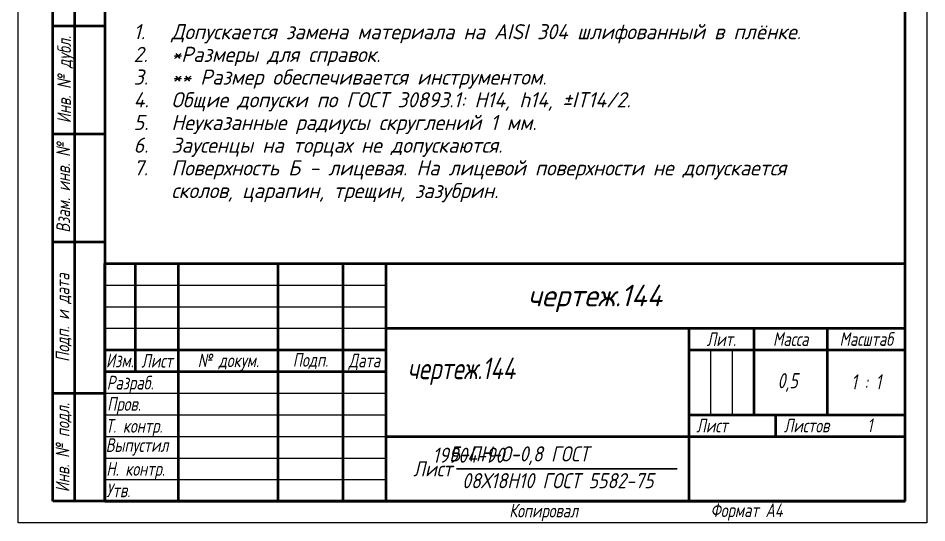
# Model space of a CAD drawing. Header units: millimetres. Extents: x 0 to 210, y 0 to 297.
# Drawn here: x 0 to 210, y 0 to 116.8 of the extents above; entities that cross this region are included whole.
import ezdxf
from ezdxf.enums import TextEntityAlignment as Align

# ---------------------------------------------------------------- set-up
doc = ezdxf.new("R2010")
doc.units = ezdxf.units.MM
for name, color, linetype, lineweight in [('Layer_03', 7, 'Continuous', 50), ('Layer_04', 7, 'Continuous', 50), ('Layer_07', 7, 'Continuous', 25), ('Layer_11', 7, 'Continuous', 50)]:
    doc.layers.add(name, color=color, linetype=linetype, lineweight=lineweight)
doc.styles.add('Style_02', font='ariali.ttf', dxfattribs={"width": 0.8})
doc.styles.add('Style_03', font='GOST Common Italic.ttf')
doc.styles.add('Style_06', font='GOST Common Italic.ttf', dxfattribs={"width": 0.8})
doc.styles.add('Style_07', font='GOST Common Italic.ttf', dxfattribs={"width": 0.8})
doc.styles.add('Style_09', font='GOST Common Italic.ttf')
doc.styles.add('Style_10', font='GOST Common Italic.ttf', dxfattribs={"width": 0.9})
doc.styles.add('Style_11', font='GOST Common Italic.ttf', dxfattribs={"width": 0.8})
doc.styles.add('Style_12', font='GOST Common Italic.ttf')
doc.styles.add('Style_13', font='GOST Common Italic.ttf', dxfattribs={"width": 0.7})
doc.styles.add('Style_14', font='GOST Common Italic.ttf', dxfattribs={"width": 0.7})

# ---------------------------------------------------------------- blocks, each defined once
blk = doc.blocks.new('Block_04')
at = {"layer": 'Layer_11'}
for p, q in [((-12, 0), (-12, 145)), ((-12, 145), (0, 145)), ((-7, 145), (-7, 0)), ((-12, 110), (-7, 110)), ((-7, 110), (0, 110)), ((-12, 85), (-7, 85)), ((-7, 85), (0, 85)), ((-12, 60), (-7, 60)), ((-7, 60), (0, 60)), ((-12, 25), (-7, 25)), ((-7, 25), (0, 25)), ((0, 0), (-12, 0))]:
    blk.add_line(p, q, dxfattribs=at)
at = {"layer": 'Layer_07', "char_height": 3.17, "attachment_point": 5, "rotation": 90, "style": 'Style_02'}
for s, insert, width in [('\\fGOST Common|b0|i1;\\H3.1700;Подп. и дата', (-9.37, 127.41), 34.7679), ('\\fGOST Common|b0|i1;\\H3.1700;Инв. № дубл.', (-8.95, 97.55), 24.8438), ('\\fGOST Common|b0|i1;\\H3.1700;Взам. инв. №', (-9.58, 72.53), 24.8669), ('\\fGOST Common|b0|i1;\\H3.1700;Подп. и дата', (-9.5, 42.47), 35.1486), ('\\fGOST Common|b0|i1;\\H3.1700;Инв. № подл.', (-9.5, 12.41), 24.9618)]:
    blk.add_mtext(s, dxfattribs=dict(at, insert=insert, width=width))
at = {"layer": 'Layer_07', "style": 'Style_06', "width": 0.8}
for tag, p in [('Подп._и_дата_2_001', (-3.53, 127.51)), ('Инв._номер_дубликата_001', (-3.41, 97.47)), ('Взамен_инв._номера_001', (-3.46, 72.53)), ('Подп._и_дата_1_001', (-3.42, 42.35)), ('ИНВЕНТАРНЫЙ_НОМЕР_001', (-3.33, 12.68))]:
    blk.add_attdef(tag, text='', height=3.17, rotation=90, dxfattribs=at).set_placement(p, align=Align.MIDDLE_CENTER)
blk = doc.blocks.new('Block_15')
at = {"layer": 'Layer_03'}
for p, q in [((0, 55), (185, 55)), ((0, 0), (0, 55)), ((0, 0), (0, 55)), ((7, 55), (7, 30)), ((17, 55), (17, 0)), ((40, 55), (40, 0)), ((55, 55), (55, 0)), ((65, 55), (65, 0)), ((185, 0), (185, 55)), ((65, 40), (185, 40)), ((135, 40), (135, 0)), ((150, 40), (150, 20)), ((167, 40), (167, 20)), ((0, 35), (65, 35)), ((135, 35), (185, 35)), ((0, 30), (65, 30)), ((135, 20), (185, 20)), ((155, 20), (155, 15)), ((65, 15), (185, 15)), ((185, 0), (0, 0))]:
    blk.add_line(p, q, dxfattribs=at)
at = {"layer": 'Layer_03', "linetype": 'Continuous', "lineweight": 25}
for p, q in [((0, 50), (65, 50)), ((0, 45), (65, 45)), ((0, 40), (65, 40)), ((140, 35), (140, 20)), ((145, 35), (145, 20)), ((0, 25), (65, 25)), ((0, 20), (65, 20)), ((0, 15), (65, 15)), ((0, 10), (65, 10)), ((0, 5), (65, 5))]:
    blk.add_line(p, q, dxfattribs=at)
at = {"layer": 'Layer_03', "lineweight": 30}
blk.add_line((81.29, 7.5), (132.31, 7.5), dxfattribs=at)
at = {"layer": 'Layer_03', "char_height": 3.17, "style": 'Style_02'}
for s, insert, width, attachment_point in [('\\fGOST Common|b0|i1;\\H3.1700;Лит.', (142.52, 37.49), 14.9766, 5), ('\\fGOST Common|b0|i1;\\H3.1700;Масса', (158.55, 37.51), 16.9878, 5), ('\\fGOST Common|b0|i1;\\H3.1700;Масштаб', (176.02, 37.53), 17.8316, 5), ('\\fGOST Common|b0|i1;\\H3.1700;Изм.', (3.5, 32.56), 6.9635, 5), ('\\fGOST Common|b0|i1;\\H3.1700;Лист', (12.1, 32.5), 10.0029, 5), ('\\A0;\\fGOST Common|b0|i1;\\H3.1700;№ докум.', (28.58, 32.16), 22.9069, 5), ('\\fGOST Common|b0|i1;\\H3.1700;Подп.', (47.56, 32.45), 14.879, 5), ('\\fGOST Common|b0|i1;\\H3.1700;Дата', (60.02, 32.24), 9.9614, 5), ('\\fGOST Common|b0|i1;\\H3.1700;Разраб.', (0.47, 27), 16.9971, 4), ('\\fGOST Common|b0|i1;\\H3.1700;Пров.', (0.56, 22.08), 17.0192, 4), ('\\A0;\\fGOST Common|b0|i1;\\H3.1700;Т. контр.', (0.23, 17.01), 16.9554, 4), ('\\fGOST Common|b0|i1;\\H3.1700;Лист', (140.37, 17.5), 10.5071, 5), ('\\fGOST Common|b0|i1;\\H3.1700;Листов', (162.21, 17.5), 14.3668, 5), ('\\A1;', (150.6, 17.54), 8.8313, 5), ('\\fGOST Common|b0|i1;\\H3.1700;Н. контр.', (0.36, 7.05), 16.9999, 4), ('\\fGOST Common|b0|i1;\\H3.1700;Утв.', (0.34, 2.52), 17.0083, 4), ('\\fGOST Common|b0|i1;\\H3.1700;Копировал', (93.48, -0.59), 19.7871, 1)]:
    blk.add_mtext(s, dxfattribs=dict(at, insert=insert, width=width, attachment_point=attachment_point))
at = {"layer": 'Layer_03'}
for tag, height, style, width, p in [('Изм1_001', 2.89, 'Style_14', 0.7, (3.51, 52.52)), ('Лист1_001', 2.89, 'Style_14', 0.7, (12.03, 52.52)), ('Докум1_001', 2.89, 'Style_14', 0.7, (28.54, 52.48)), ('Изм2_001', 2.89, 'Style_14', 0.7, (3.5, 47.52)), ('Лист2_001', 2.89, 'Style_14', 0.7, (12.01, 47.5)), ('Докум2_001', 2.89, 'Style_14', 0.7, (28.53, 47.5)), ('Изм3_001', 2.89, 'Style_14', 0.7, (3.5, 42.5)), ('Лист3_001', 2.89, 'Style_14', 0.7, (12.01, 42.51)), ('Докум3_001', 2.89, 'Style_14', 0.7, (28.51, 42.48)), ('Изм4_001', 2.89, 'Style_14', 0.7, (3.51, 37.5)), ('Лист4_001', 2.89, 'Style_14', 0.7, (12, 37.53)), ('Докум4_001', 2.89, 'Style_14', 0.7, (28.51, 37.52)), ('НАИМЕНОВАНИЕ_001', 5, 'Style_07', 0.8, (74.49, 28.98)), ('Литера_001', 3.5, 'Style_11', 0.8, (137.52, 27.25)), ('Литера2_001', 3.5, 'Style_11', 0.8, (142.51, 27.22)), ('Литера3_001', 3.5, 'Style_11', 0.8, (147.52, 27.21)), ('Масса_001', 3.5, 'Style_11', 0.8, (158.47, 27.53)), ('Масштаб_001', 3.5, 'Style_11', 0.8, (174.97, 25.86)), ('Тип_документа_001', 3.17, 'Style_06', 0.8, (100.08, 17.56)), ('Листов_001', 3.17, 'Style_06', 0.8, (177.46, 17.58))]:
    blk.add_attdef(tag, text='', height=height, dxfattribs=dict(at, style=style, width=width)).set_placement(p, align=Align.MIDDLE_CENTER)
for tag, height, style, width, p in [('Подп1_001', 2.89, 'Style_14', 0.7, (40.01, 52.51)), ('Дата1_001', 2, 'Style_13', 0.7, (55.01, 52.51)), ('Подп2_001', 2.89, 'Style_14', 0.7, (40.01, 47.5)), ('Дата2_001', 2, 'Style_13', 0.7, (55.01, 47.49)), ('Подп3_001', 2.89, 'Style_14', 0.7, (40.01, 42.51)), ('Дата3_001', 2, 'Style_13', 0.7, (55.02, 42.52)), ('Подп4_001', 2.89, 'Style_14', 0.7, (40.01, 37.51)), ('Дата4_001', 2, 'Style_13', 0.7, (55.02, 37.51)), ('АВТОР_001', 3.17, 'Style_06', 0.8, (15.59, 26.85)), ('Разработал_Подп._001', 2.89, 'Style_14', 0.7, (40.05, 27.51)), ('ДАТА_СОЗДАНИЯ_001', 2, 'Style_13', 0.7, (55.01, 27.51)), ('ПРОВЕРИЛ_001', 3.17, 'Style_06', 0.8, (17.41, 22.53)), ('Проверил_Подп._001', 2.89, 'Style_14', 0.7, (40.05, 22.52)), ('ДАТА_ПРОВЕРКИ_001', 2, 'Style_13', 0.7, (55.02, 22.51)), ('ТЕХНОЛОГ_001', 3.17, 'Style_06', 0.8, (17.33, 17.54)), ('Технолог_Подп._001', 2.89, 'Style_14', 0.7, (40.05, 17.51)), ('Технолог_Дата_001', 2, 'Style_13', 0.7, (55.01, 17.5)), ('Должность_руководителя_001', 3.17, 'Style_06', 0.8, (0.52, 12.51)), ('НАЧ._ОТДЕЛА_001', 3.17, 'Style_06', 0.8, (17.46, 12.45)), ('Руководитель_Подп._001', 2.89, 'Style_14', 0.7, (40.01, 12.5)), ('Руководитель_Дата_001', 2, 'Style_13', 0.7, (55.01, 12.51)), ('НОРМОКОНТРОЛЬ_001', 3.17, 'Style_06', 0.8, (17.37, 7.48)), ('Нормоконтроль_Подп._001', 2.89, 'Style_14', 0.7, (40.05, 7.52)), ('ДАТА_НОРМОКОНТРОЛЯ_001', 2, 'Style_13', 0.7, (55.02, 7.51)), ('УТВЕРДИЛ_001', 3.17, 'Style_06', 0.8, (17.4, 2.51)), ('Утвердил_Подп._001', 2.89, 'Style_14', 0.7, (40.05, 2.51)), ('ДАТА_УТВЕРЖДЕНИЯ_001', 2, 'Style_13', 0.7, (55.01, 2.5))]:
    blk.add_attdef(tag, text='', height=height, dxfattribs=dict(at, style=style, width=width)).set_placement(p, align=Align.MIDDLE_LEFT)
for tag, height, style, p in [('ОБОЗНАЧЕНИЕ_001', 5, 'Style_09', (102.49, 45.12)), ('ОРГАНИЗАЦИЯ_001', 3.5, 'Style_12', (148.22, 5.85))]:
    blk.add_attdef(tag, text='', height=height, dxfattribs=dict(at, style=style)).set_placement(p, align=Align.MIDDLE_CENTER)
at = {"layer": 'Layer_03', "style": 'Style_10', "width": 0.9}
for tag in ['Материал_Наим._002', 'Материал_Наим._001']:
    blk.add_attdef(tag, text='', height=3.5, dxfattribs=at).set_placement((88.44, 8.9), align=Align.BOTTOM_CENTER)
blk.add_attdef('Материал_Класс_001', text='', height=3.5, dxfattribs=at).set_placement((81.19, 7.5), align=Align.MIDDLE_RIGHT)
blk.add_attdef('Материал_ГОСТ_001', text='', height=3.5, dxfattribs=at).set_placement((106.8, 6.5), align=Align.TOP_CENTER)
blk = doc.blocks.new('Block_16')
at = {"layer": 'Layer_04', "lineweight": 25}
for p, q in [((0, 0), (0, 297)), ((210, 297), (210, 0)), ((210, 0), (0, 0))]:
    blk.add_line(p, q, dxfattribs=at)
at = {"layer": 'Layer_04'}
for p, q in [((20, 292), (20, 5)), ((205, 5), (205, 292)), ((20, 5), (205, 5))]:
    blk.add_line(p, q, dxfattribs=at)
at = {"layer": 'Layer_04', "insert": (160, 4.5), "char_height": 3.17, "attachment_point": 1, "style": 'Style_02'}
blk.add_mtext('\\A1;\\fGOST Common|b0|i1;\\H3.1700;Формат A4', dxfattribs=at)

msp = doc.modelspace()

# ---------------------------------------------------------------- block references
for name, p in [('Block_16', (0, 0)), ('Block_04', (20, 5))]:
    msp.add_blockref(name, p)
ref = msp.add_blockref('Block_15', (20, 5))
ref.add_attrib('Должность_руководителя_001', 'Выпустил', (20.22957, 16.40474), dxfattribs={"layer": 'Layer_03', "height": 3.17, "style": 'Style_06', "width": 0.8})
ref.add_attrib('ОБОЗНАЧЕНИЕ_001', 'чертеж.144', (117.71944, 50.09113), dxfattribs={"layer": 'Layer_03', "height": 5, "style": 'Style_09'})
ref.add_attrib('НАИМЕНОВАНИЕ_001', 'чертеж.144', (89.9764, 33.22506), dxfattribs={"layer": 'Layer_03', "height": 5, "style": 'Style_07', "width": 0.8})
ref.add_attrib('Материал_Класс_001', 'Лист', (91.29388, 10.75), dxfattribs={"layer": 'Layer_03', "height": 3.5, "style": 'Style_10', "width": 0.9})
ref.add_attrib('Материал_Наим._001', 'Б-ПН-О-0,8 ГОСТ', (99.62308, 14.2), dxfattribs={"layer": 'Layer_03', "height": 3.4999999, "style": 'Style_10', "width": 0.9})
ref.add_attrib('Материал_ГОСТ_001', '08Х18Н10 ГОСТ 5582-75', (102.60126, 8), dxfattribs={"layer": 'Layer_03', "height": 3.4999999, "style": 'Style_10', "width": 0.9})
ref.add_attrib('Масса_001', '0,5', (175.51697, 31.13347), dxfattribs={"layer": 'Layer_03', "height": 3.5, "style": 'Style_11', "width": 0.8})
ref.add_attrib('Масштаб_001', '1 : 1', (192.51779, 30.85442), dxfattribs={"layer": 'Layer_03', "height": 3.5, "style": 'Style_11', "width": 0.8})
ref.add_attrib('Листов_001', '1', (196.2285, 20.99388), dxfattribs={"layer": 'Layer_03', "height": 3.17, "style": 'Style_06', "width": 0.8})
ref.add_attrib('Материал_Наим._002', '19904-90', (95.76978, 13.9), dxfattribs={"layer": 'Layer_03', "height": 3.5, "style": 'Style_10', "width": 0.9})

# ---------------------------------------------------------------- texts
at = {"layer": 'Layer_07', "style": 'Style_03'}
for s, height, p in [('1. ', 3.5, (26.66567, 111.87711)), ('Допускается замена материала на AISI 304 шлифованный в плёнке.', 3.4999999, (35.41567, 111.87711)), ('2. ', 3.5, (26.66567, 106.62711)), ('*Размеры для справок.', 3.4999999, (35.41567, 106.62711)), ('3. ', 3.5, (26.66567, 101.37711)), ('** Размер обеспечивается инструментом.', 3.4999999, (35.41567, 101.37711)), ('4. ', 3.5, (26.66567, 96.12711)), ('Общие допуски по ГОСТ 30893.1: H14, h14, ±IT14/2.', 3.4999999, (35.41567, 96.12711)), ('5. ', 3.5, (26.66567, 90.87711)), ('Неуказанные радиусы скруглений 1 мм.', 3.4999999, (35.41567, 90.87711)), ('6. ', 3.5, (26.66567, 85.62711)), ('Заусенцы на торцах не допускаются.', 3.4999999, (35.41567, 85.62711)), ('7. ', 3.5, (26.66567, 80.37711)), ('Поверхность Б - лицевая. На лицевой поверхности не допускается ', 3.4999999, (35.41567, 80.37711)), ('сколов, царапин, трещин, зазубрин.', 3.4999999, (35.41567, 75.12711))]:
    msp.add_text(s, height=height, dxfattribs=at).set_placement(p)

doc.saveas('drawing.dxf')
